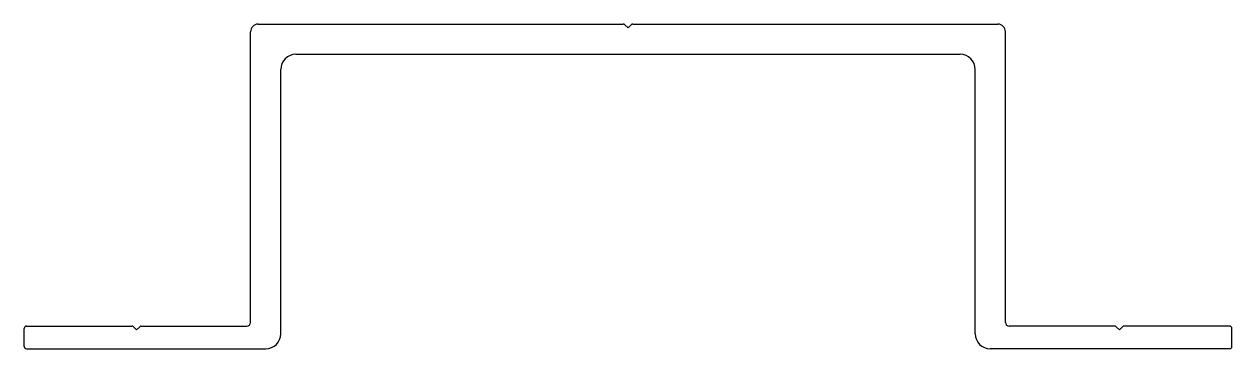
# Model space of a CAD drawing. Extents: x 541 to 701, y 478 to 521.
import ezdxf

# ---------------------------------------------------------------- set-up
doc = ezdxf.new("R2010")
doc.units = 0
doc.layers.get('0').update_dxf_attribs({"linetype": 'CONTINUOUS'})

msp = doc.modelspace()

# ---------------------------------------------------------------- linework, layer by layer
for p, q in [((571.38, 481.63), (571.38, 520.13)), ((572.38, 521.13), (620.75, 521.13)), ((621.38, 520.63), (620.97, 521.04)), ((621.38, 520.63), (621.79, 521.04)), ((622, 521.13), (670.38, 521.13)), ((671.38, 481.63), (671.38, 520.13)), ((577.38, 517.13), (665.38, 517.13)), ((575.38, 480.13), (575.38, 515.13)), ((667.38, 480.13), (667.38, 515.13)), ((541.38, 478.43), (541.38, 480.83)), ((541.68, 481.13), (555.65, 481.13)), ((556.28, 480.63), (555.87, 481.04)), ((556.28, 480.63), (556.69, 481.04)), ((556.9, 481.13), (570.88, 481.13)), ((685.85, 481.13), (671.88, 481.13)), ((686.48, 480.63), (686.07, 481.04)), ((686.48, 480.63), (686.89, 481.04)), ((701.08, 481.13), (687.1, 481.13)), ((701.38, 478.43), (701.38, 480.83)), ((541.68, 478.13), (573.38, 478.13)), ((701.08, 478.13), (669.38, 478.13))]:
    msp.add_line(p, q)
for centre, radius, start, end in [((572.38, 520.13), 1, 90, 180), ((620.75, 520.83), 0.3, 45, 90), ((622, 520.83), 0.3, 90, 135), ((670.38, 520.13), 1, 0, 90), ((577.38, 515.13), 2, 90, 180), ((665.38, 515.13), 2, 0, 90), ((570.88, 481.63), 0.5, 270, 0), ((671.88, 481.63), 0.5, 180, 270), ((541.68, 480.83), 0.3, 90, 180), ((555.65, 480.83), 0.3, 45, 90), ((556.9, 480.83), 0.3, 90, 135), ((573.38, 480.13), 2, 270, 0), ((669.38, 480.13), 2, 180, 270), ((685.85, 480.83), 0.3, 45, 90), ((687.1, 480.83), 0.3, 90, 135), ((701.08, 480.83), 0.3, 0, 90), ((541.68, 478.43), 0.3, 180, 270), ((701.08, 478.43), 0.3, 270, 0)]:
    msp.add_arc(centre, radius, start, end)

doc.saveas('drawing.dxf')
